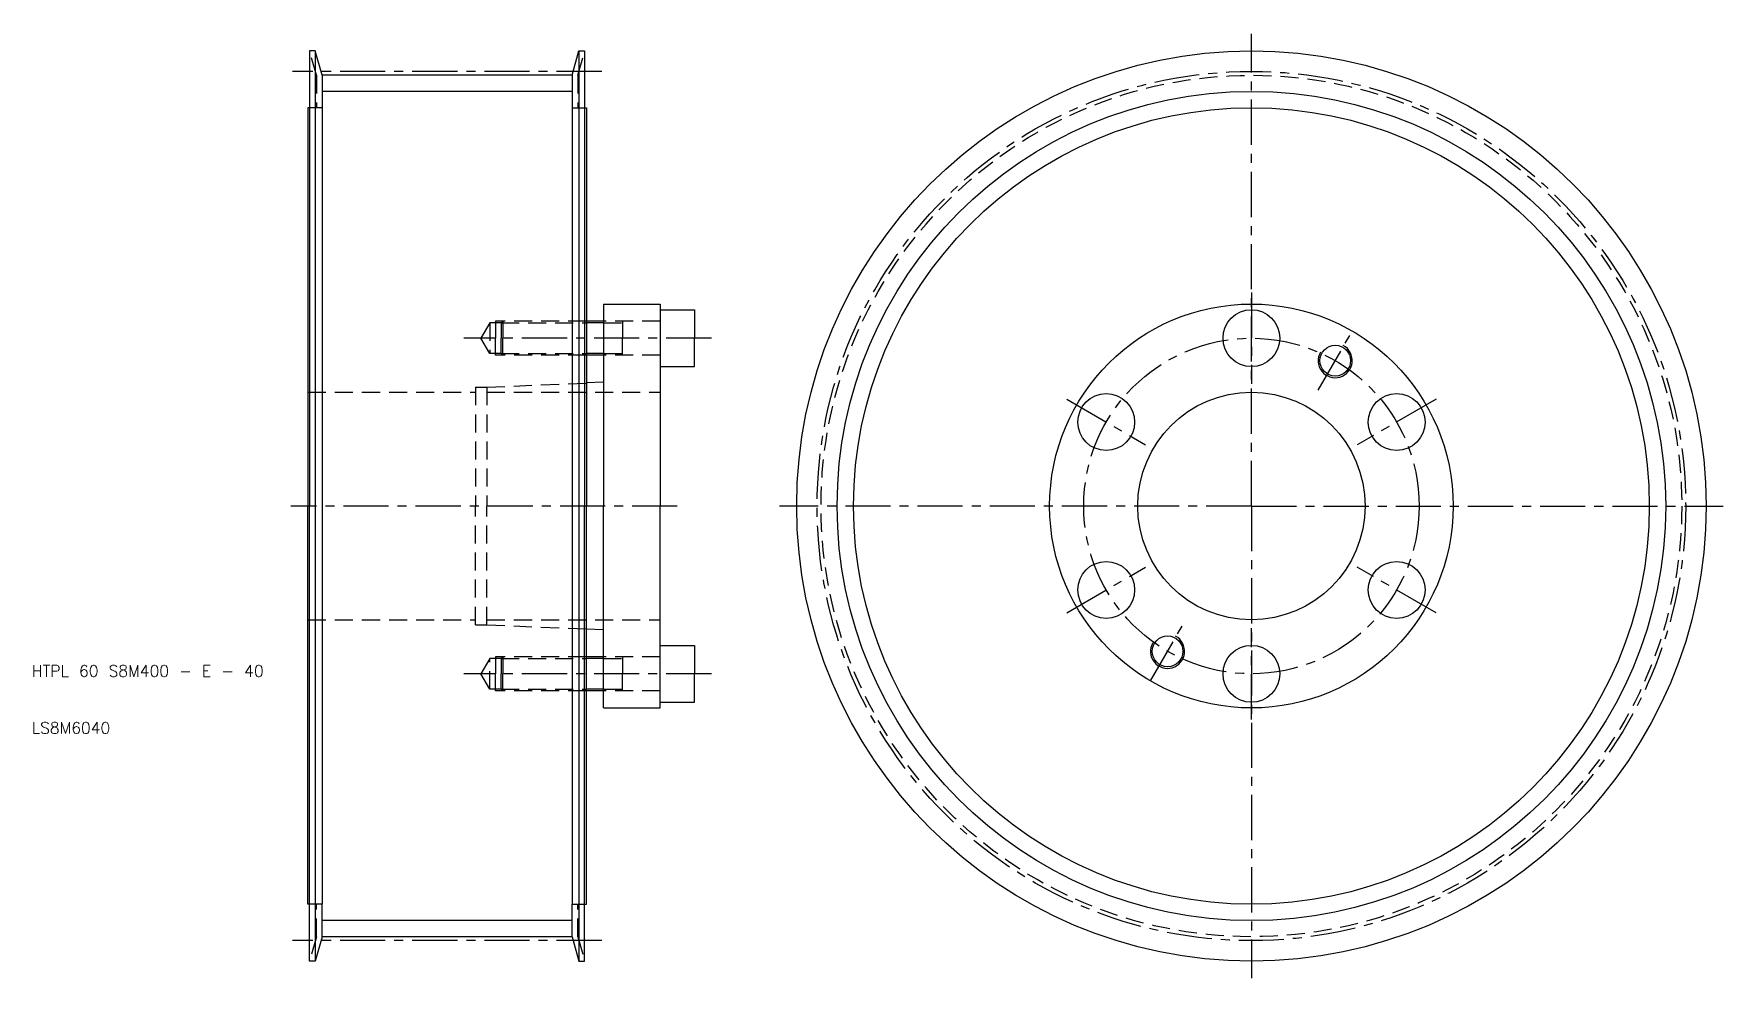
# Model space of a CAD drawing. Extents: x -2 to 295, y -33 to 133.
import ezdxf

# ---------------------------------------------------------------- set-up
doc = ezdxf.new("R2010")
doc.units = 0
doc.header["$LTSCALE"] = 0.25
doc.linetypes.add('CENTER', pattern=[50.8, 31.75, -6.35, 6.35, -6.35])
doc.linetypes.add('DASHED', pattern=[19.05, 12.7, -6.35])
doc.layers.get('0').update_dxf_attribs({"linetype": 'CONTINUOUS'})
doc.layers.add('CENTER', color=1, linetype='CENTER')
doc.styles.get("Standard").update_dxf_attribs({"font": 'txt.shx'})

msp = doc.modelspace()

# ---------------------------------------------------------------- linework, layer by layer
for p, q in [((46.3, 130), (46.3, 120)), ((47.3, 130), (46.3, 130)), ((47.3, 130), (47.3, -30)), ((48.5, 125.71), (47.3, 130)), ((92.5, 125.71), (93.7, 130)), ((93.7, 130), (93.7, -30)), ((93.7, 130), (94.7, 130)), ((94.7, 130), (94.7, 120)), ((92.5, 125.71), (48.5, 125.71)), ((48.5, 125.71), (48.5, 120)), ((92.5, 125.71), (92.5, 120)), ((46, 120), (46, 50)), ((46.3, 120), (46, 120)), ((46.3, 120), (46.3, 50)), ((48.5, 120), (48.5, -20)), ((92.5, 120), (92.5, -20)), ((94.7, 120), (94.7, 50)), ((94.7, 120), (95, 120)), ((95, 120), (95, 82.5)), ((98, 85.5), (108, 85.5)), ((98, 85.5), (98, 82.5)), ((108, 85.5), (108, 84.5)), ((108, 84.5), (108, 74.5)), ((108, 84.5), (114, 84.5)), ((114, 84.5), (114, 79.5)), ((95, 82.5), (95, 76.5)), ((98, 82.5), (95, 82.5)), ((98, 82.5), (98, 76.5)), ((114, 74.5), (114, 79.5)), ((98, 76.5), (95, 76.5)), ((95, 76.5), (95, 71.621951)), ((98, 76.5), (98, 71.75)), ((108, 74.5), (114, 74.5)), ((108, 74.5), (108, 50)), ((98, 71.75), (95, 71.621951)), ((95, 71.621951), (95, 50)), ((98, 71.75), (98, 50)), ((46, -20), (46, 50)), ((46.3, -20), (46.3, 50)), ((94.7, -20), (94.7, 50)), ((95, 28.378049), (95, 50)), ((98, 28.25), (98, 50)), ((108, 25.5), (108, 50)), ((98, 28.25), (95, 28.378049)), ((95, 23.5), (95, 28.378049)), ((98, 23.5), (98, 28.25)), ((108, 25.5), (114, 25.5)), ((108, 15.5), (108, 25.5)), ((114, 25.5), (114, 20.5)), ((98, 23.5), (95, 23.5)), ((95, 17.5), (95, 23.5)), ((98, 17.5), (98, 23.5)), ((114, 15.5), (114, 20.5)), ((95, -20), (95, 17.5)), ((98, 17.5), (95, 17.5)), ((98, 14.5), (98, 17.5)), ((108, 15.5), (114, 15.5)), ((108, 14.5), (108, 15.5)), ((98, 14.5), (108, 14.5)), ((46.3, -20), (46, -20)), ((46.3, -30), (46.3, -20)), ((48.5, -25.71), (48.5, -20)), ((92.5, -25.71), (92.5, -20)), ((94.7, -30), (94.7, -20)), ((94.7, -20), (95, -20)), ((48.5, -25.71), (47.3, -30)), ((92.5, -25.71), (48.5, -25.71)), ((92.5, -25.71), (93.7, -30)), ((47.3, -30), (46.3, -30)), ((93.7, -30), (94.7, -30))]:
    msp.add_line(p, q)
at = {"color": 3, "linetype": 'DASHED'}
for p, q in [((47.5, 125.71), (46.3, 130)), ((93.5, 125.71), (94.7, 130)), ((47.5, 125.71), (47.5, 120)), ((93.5, 125.71), (93.5, 120)), ((48.5, 120), (46.3, 120)), ((92.5, 120), (94.7, 120)), ((78, 82.2), (76.441154, 79.5)), ((80, 82.2), (78, 82.2)), ((78, 82.2), (78, 76.8)), ((79, 82.5), (79, 79.5)), ((80.3, 82.5), (79, 82.5)), ((80.3, 82.5), (80, 82.2)), ((80, 82.2), (80, 79.5)), ((80, 82.2), (95, 82.2)), ((80.3, 82.5), (80.3, 79.5)), ((95, 82.5), (80.3, 82.5)), ((108, 82.5), (98, 82.5)), ((98, 82.2), (101.333333, 82.2)), ((101.333333, 82.5), (101.333333, 79.5)), ((78, 76.8), (76.441154, 79.5)), ((79, 76.5), (79, 79.5)), ((80, 76.8), (80, 79.5)), ((80.3, 76.5), (80.3, 79.5)), ((101.333333, 76.5), (101.333333, 79.5)), ((80, 76.8), (78, 76.8)), ((80.3, 76.5), (79, 76.5)), ((80, 76.8), (95, 76.8)), ((80.3, 76.5), (80, 76.8)), ((95, 76.5), (80.3, 76.5)), ((98, 76.8), (101.333333, 76.8)), ((108, 76.5), (98, 76.5)), ((77.5, 70.875), (95, 71.621951)), ((46, 70), (75.5, 70)), ((75.5, 70.875), (75.5, 50)), ((75.5, 70.875), (77.5, 70.875)), ((77.5, 70.875), (77.5, 50)), ((77.5, 70), (108, 70)), ((75.5, 29.125), (75.5, 50)), ((77.5, 29.125), (77.5, 50)), ((46, 30), (75.5, 30)), ((77.5, 30), (108, 30)), ((75.5, 29.125), (77.5, 29.125)), ((77.5, 29.125), (95, 28.378049)), ((78, 23.2), (76.441154, 20.5)), ((80, 23.2), (78, 23.2)), ((78, 17.8), (78, 23.2)), ((79, 23.5), (79, 20.5)), ((80.3, 23.5), (79, 23.5)), ((80.3, 23.5), (80, 23.2)), ((80, 23.2), (95, 23.2)), ((80, 23.2), (80, 20.5)), ((95, 23.5), (80.3, 23.5)), ((80.3, 23.5), (80.3, 20.5)), ((108, 23.5), (98, 23.5)), ((98, 23.2), (101.333333, 23.2)), ((101.333333, 23.5), (101.333333, 20.5)), ((78, 17.8), (76.441154, 20.5)), ((79, 17.5), (79, 20.5)), ((80, 17.8), (80, 20.5)), ((80.3, 17.5), (80.3, 20.5)), ((101.333333, 17.5), (101.333333, 20.5)), ((80, 17.8), (78, 17.8)), ((80.3, 17.5), (79, 17.5)), ((80, 17.8), (95, 17.8)), ((80.3, 17.5), (80, 17.8)), ((95, 17.5), (80.3, 17.5)), ((98, 17.8), (101.333333, 17.8)), ((108, 17.5), (98, 17.5)), ((48.5, -20), (46.3, -20)), ((47.5, -25.71), (47.5, -20)), ((92.5, -20), (94.7, -20)), ((93.5, -25.71), (93.5, -20)), ((47.5, -25.71), (46.3, -30)), ((93.5, -25.71), (94.7, -30))]:
    msp.add_line(p, q, dxfattribs=at)
at = {"color": 3}
for p, q in [((92.5, 122.88), (48.5, 122.88)), ((98, 82.2), (95, 82.2)), ((98, 76.8), (95, 76.8)), ((98, 23.2), (95, 23.2)), ((98, 17.8), (95, 17.8)), ((92.5, -22.88), (48.5, -22.88))]:
    msp.add_line(p, q, dxfattribs=at)
for centre, radius in [((212, 50), 80), ((212, 50), 70), ((212, 50), 35.5), ((212, 50), 35.5), ((212, 79.5), 5), ((226.75, 75.547749), 2.7), ((186.452251, 64.75), 5), ((212, 50), 20), ((237.547749, 64.75), 5), ((186.452251, 35.25), 5), ((237.547749, 35.25), 5), ((197.25, 24.452251), 2.7), ((212, 20.5), 5)]:
    msp.add_circle(centre, radius)
at = {"color": 3, "linetype": 'DASHED'}
msp.add_circle((212, 50), 75.71, dxfattribs=at)
at = {"color": 3}
msp.add_circle((212, 50), 72.88, dxfattribs=at)
for centre in [(226.75, 75.547749), (197.25, 24.452251)]:
    msp.add_arc(centre, 3, 150, 62, dxfattribs=at)
at = {"layer": 'CENTER', "color": 1, "linetype": 'CENTER'}
for p, q in [((212, 50), (212, 133)), ((97.7, 126.395), (43.3, 126.395)), ((212, 87.5), (212, 71.5)), ((223.75, 70.351597), (229.75, 80.743902)), ((117, 79.5), (73.441154, 79.5)), ((179.524047, 68.75), (193.380454, 60.75)), ((244.475953, 68.75), (230.619546, 60.75)), ((111, 50), (43, 50)), ((212, 50), (129, 50)), ((212, 50), (212, -33)), ((212, 50), (295, 50)), ((179.524047, 31.25), (193.380454, 39.25)), ((244.475953, 31.25), (230.619546, 39.25)), ((194.25, 19.256098), (200.25, 29.648403)), ((212, 12.5), (212, 28.5)), ((117, 20.5), (73.441154, 20.5)), ((97.7, -26.395), (43.3, -26.395))]:
    msp.add_line(p, q, dxfattribs=at)
for radius in [76.395, 29.5]:
    msp.add_circle((212, 50), radius, dxfattribs=at)

# ---------------------------------------------------------------- texts
for s, p in [('HTPL 60 S8M400 - E - 40', (-2.556319, 20)), ('LS8M6040', (-2.556319, 10))]:
    msp.add_text(s, height=2).set_placement(p)

doc.saveas('drawing.dxf')
